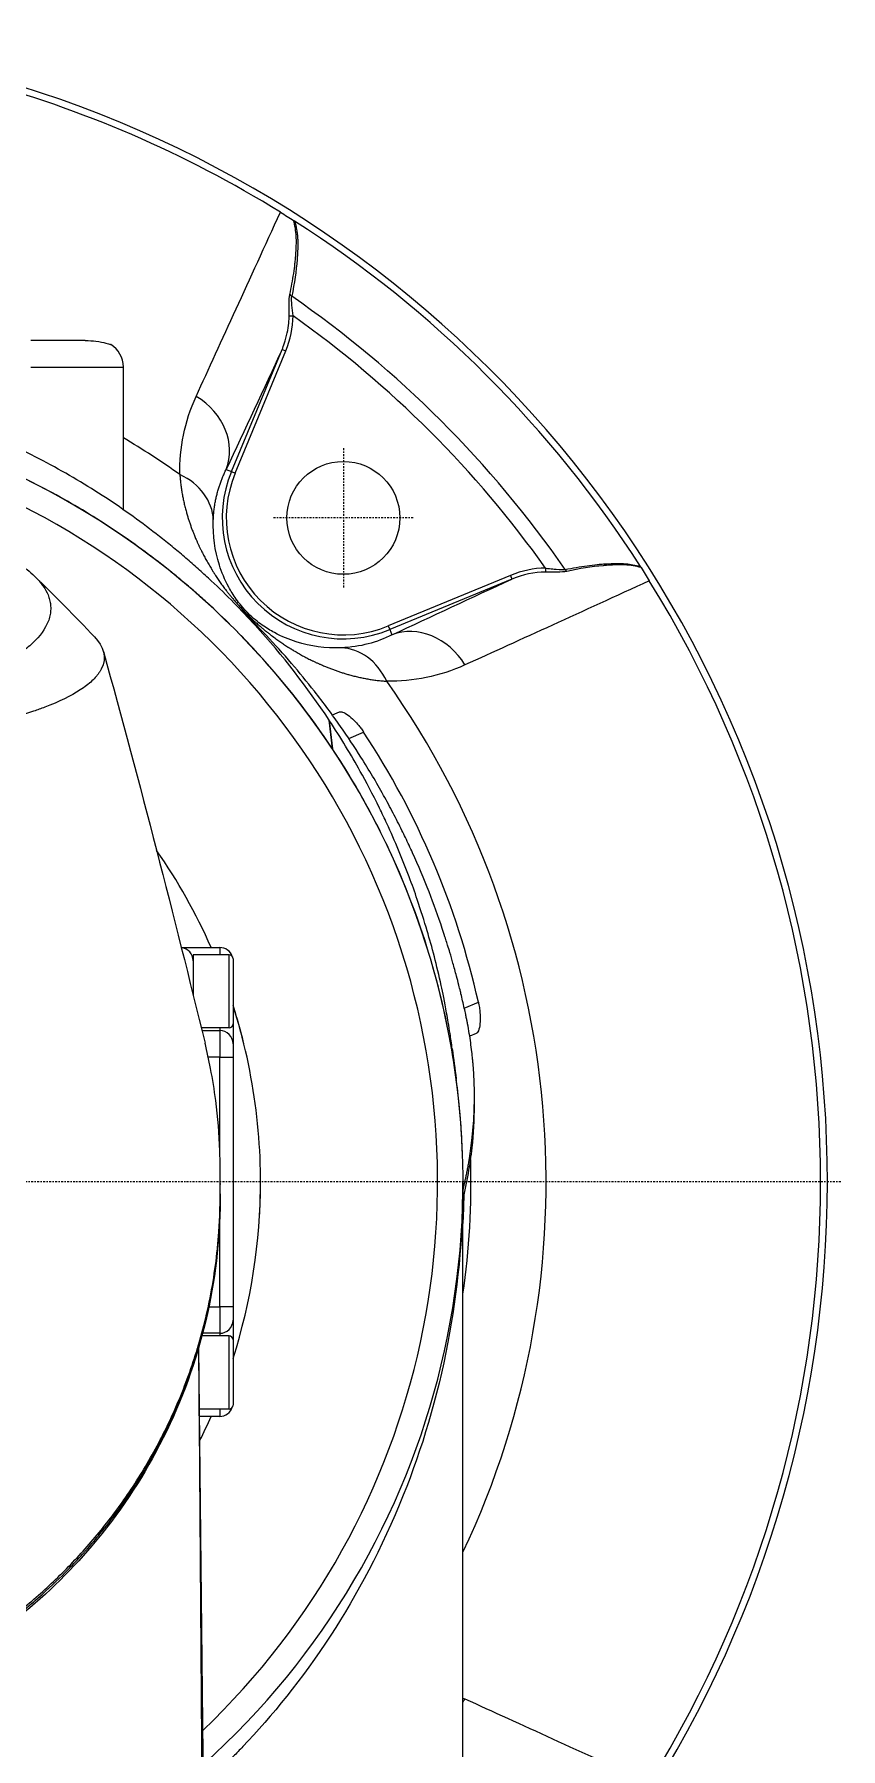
# Model space of a CAD drawing. Header units: millimetres. Extents: x 0 to 4378, y 0 to 2376.
# Drawn here: x 804 to 864.6, y 2123.7 to 2252.8 of the extents above; entities that cross this region are included whole.
import ezdxf

# ---------------------------------------------------------------- set-up
doc = ezdxf.new("R2010")
doc.units = ezdxf.units.MM
doc.header["$LTSCALE"] = 0.2
doc.linetypes.add('CENTER2', pattern=[1.125, 0.75, -0.125, 0.125, -0.125])
doc.layers.add('02_Center Line', color=1, linetype='CENTER2')

# ---------------------------------------------------------------- blocks, each defined once
blk = doc.blocks.new('A$C67cfe5fe')
for p, q in [((45.92179940607912, 65.2137480903184), (46.21265962619964, 65.21265228177072)), ((30.58374999999978, 63.35757160024514), (26.5, 63.35757160024514)), ((41.58558701436868, 53.48536429223532), (45.39677473195297, 62.68626785729793)), ((41.86269733249719, 53.37058112602244), (45.67384376923974, 62.57150254179214)), ((45.39677489442374, 62.68626822744045), (45.67384376923474, 62.57150254178123)), ((26.5, 61.35757160024514), (33.44999999999982, 61.35757160024514)), ((33.44999999999982, 50.61704821958119), (33.44999999999982, 61.35757160024514)), ((41.1859632037399, 53.65089358027763), (41.58560471006422, 53.48535664826704)), ((41.58560619324362, 53.48535603391429), (41.86269733249719, 53.37058112602244)), ((62.57150254177577, 45.67384376924019), (53.37058112601517, 41.86269733250447)), ((62.6862678572902, 45.39677473195843), (53.48536429222759, 41.58558701437505)), ((62.57150254177577, 45.67384376924019), (62.68626822743408, 45.39677489443056)), ((65.21265228176617, 46.212659626206), (65.21374811871738, 45.92179188297087)), ((53.37058112601517, 41.86269733250447), (53.48535603390701, 41.58560619325362)), ((53.48535664825931, 41.58560471007149), (53.65089358026626, 41.18596320375218)), ((49.17209943379885, 35.15795683269971), (49.71251265132923, 35.38734863388527)), ((48.9356202990507, 34.75419370925738), (48.9290193103443, 34.77278165041935)), ((49.17274141322696, 32.61617472427315), (48.92901926103104, 34.77278208677308)), ((48.9356202990507, 34.75419370925738), (48.9290193103443, 34.77278165041935)), ((49.17274141322696, 32.61617472427679), (48.9290192610315, 34.77278208677308)), ((48.93562061965486, 34.75419201776822), (49.18118171316337, 32.60346869242858)), ((48.9356206196544, 34.75419201777186), (49.18118171316337, 32.60346869243222)), ((50.40080679518724, 33.39815537154573), (51.52335558445111, 33.87464906255627)), ((49.17274141322696, 32.61617472427315), (49.18118171316337, 32.60346869242858)), ((49.17274141322696, 32.61617472427679), (49.18118171316337, 32.60346869243222)), ((37.81234962042527, 17.65000000034706), (40.70000000000482, 17.65000000034706)), ((38.70000000000528, 17.10000000034779), (38.70000000000528, 14.08073199891442)), ((41.40000000000509, 17.10000000034779), (38.70000000000528, 17.10000000034779)), ((40.70000000000482, 17.65000000034706), (40.70000000000482, 17.10000000034779)), ((41.40000000000509, 11.60000000034779), (41.40000000000509, 17.10000000034779)), ((41.70000000000528, 16.80000000034852), (41.70000000000528, 11.90000000034706)), ((38.63342760553724, 14.35000000035143), (38.70000000000482, 14.35000000035143)), ((59.09932795457189, 13.08189420131384), (60.15851352406389, 13.53149180125911)), ((41.70000000000482, 11.90000000034706), (41.70000000000482, 10.40000000033251)), ((41.40000000000509, 11.60000000034779), (39.31050943268474, 11.60000000034779)), ((39.35951630554882, 11.40000000033251), (40.70000000000482, 11.40000000033251)), ((40.70000000000482, 11.60000000034779), (40.70000000000482, 11.40000000033251)), ((40.70000000000482, 11.40000000033251), (40.70000000000482, 9.400000000332511)), ((41.70000000000482, 10.40000000033251), (41.70000000000482, 9.400000000332511)), ((59.98874133059689, 11.17807098808771), (59.50651387750713, 10.9733775785644)), ((40.70000000000482, 9.400000000332511), (39.83338609575685, 9.400000000332511)), ((40.70000000000528, 2.551460666076309), (40.70000000000482, 9.400000000332511)), ((40.70000000000482, 9.400000000332511), (41.70000000000482, 9.400000000332511)), ((41.70000000000482, 9.400000000332511), (41.70000000000528, -9.399999999648571)), ((59.86023173191961, 5.738537950008322), (59.86023173191961, 6.445641038848407)), ((59.86023173192052, 5.73853795001196), (59.86023173192098, 6.445641038848407)), ((40.73118552248525, 0.6525786767124373), (40.73118552244705, 0.8138380696254899)), ((59.00000000000546, -63.19999999913489), (59.000000000005, -3.055902197957039e-10)), ((58.99087421678541, -1.414522040438897), (58.99087783089544, -1.414506305238319)), ((40.70000000000528, -9.399999999648571), (40.70000000000528, -2.720553627328627)), ((39.88170204941707, -9.399999999648571), (40.70000000000528, -9.399999999648571)), ((40.70000000000528, -9.399999999648571), (40.70000000000528, -11.39999999965221)), ((41.70000000000528, -9.399999999648571), (40.70000000000528, -9.399999999648571)), ((41.70000000000528, -9.399999999648571), (41.70000000000528, -10.39999999964857)), ((41.40000000000555, -11.59999999965294), (39.35965526541258, -11.59999999965294)), ((40.70000000000528, -11.39999999964857), (39.41250146812672, -11.39999999964857)), ((40.70000000000528, -11.39999999965221), (40.70000000000528, -11.59999999965294)), ((41.40000000000555, -17.09999999965294), (41.40000000000555, -11.59999999965294)), ((41.70000000000528, -10.39999999965221), (41.70000000000528, -11.89999999965221)), ((39.10403354912069, -12.43694206948931), (39.10403364677086, -12.43695428186038)), ((39.52534987839636, -49.00066252570105), (39.13309964216523, -12.41452775810831)), ((41.70000000000573, -11.89999999965221), (41.70000000000573, -16.79999999965003)), ((41.40000000000555, -17.09999999965294), (39.18333590882139, -17.09999999965294)), ((40.70000000000528, -17.64999999965221), (39.18923271369204, -17.64999999965221)), ((40.70000000000528, -17.09999999965294), (40.70000000000528, -17.64999999965221)), ((54.46972883411217, -22.67264257142597), (54.47000620152767, -22.67197442651741)), ((50.81112889273754, -29.98715025863203), (50.81128551030815, -29.98688550839506))]:
    blk.add_line(p, q)
blk.add_circle((50, 50.00000000000728), 4.250000000000004)
for centre, radius, start, end in [((0, 0), 86.41270871266532, 313.0604770134323, 226.9395229865677), ((-1.274202077183872e-09, 5.566107574850321e-10), 85.90660579782272, 58.20477839717756, 75.0407275496272), ((0, 3.637978807091713e-12), 85.91700522227778, 32.63634932169808, 57.36365067826046), ((-4.547473508864641e-12, 0), 81.07590775921348, 34.66612218426371, 55.33387781575939), ((-4.092726157978177e-12, 0), 79.92684109453388, 35.32312590934872, 54.67687406571763), ((31.45000000000027, 61.35757160024514), 2.000000000000003, 0, 58.33175674638261), ((5.002220859751105e-12, 2.401066012680531e-10), 58.99999999999999, 311.9888380897186, 228.0111619102766), ((5.002220859751105e-12, 2.401066012680531e-10), 57.09199016037491, 313.6981820020702, 226.3018179979205), ((8.167262421920896e-10, 1.164153218269348e-09), 65.25560367584632, 54.7096383668822, 59.1628528028583), ((50, 50.00000000000728), 9.10765013621614, 157.4999993914419, 292.5000006085577), ((50, 50.00000000000728), 8.807752938724159, 157.4999999999241, 292.5000000000132), ((5.63431967748329e-09, -8.840288501232862e-10), 85.90660579236281, 328.2047783585288, 31.79522164269681), ((1.364242052659392e-12, 1.455191522836685e-11), 65.25560367725443, 334.707289329565, 35.29036163319044), ((0, 1.818989403545856e-11), 61.66156030941825, 12.67659985163394, 33.3234001482197), ((5.002220859751105e-12, 2.437445800751448e-10), 43.77002459906251, 23.78113414787595, 34.76929599193947), ((37.70000000000482, 16.65000000034706), 1, 0, 83.4551465611739), ((40.70000000000482, 16.65000000034706), 1, 18.62241425603834, 90), ((41.40000000000509, 16.80000000034852), 0.3, 0, 90), ((5.002220859751105e-12, 2.437445800751448e-10), 43.77002459906249, 356.4634042695721, 17.69145788405557), ((5.002220859751105e-12, 2.437445800751448e-10), 43.7700245990625, 13.7452599238355, 17.69145788405557), ((41.40000000000509, 11.90000000034706), 0.3, 270, 0), ((40.70000000000482, 10.40000000033251), 1, 0, 90), ((0, 2.182787284255028e-11), 59.60191148938175, 351.8503300390788, 1.620279310035967), ((5.002220859751105e-12, 2.437445800751448e-10), 43.7700245990625, 342.3085421159444, 359.9999999995831), ((0, 2.546585164964199e-11), 59.09165072549226, 356.8084719115345, 359.0495506881543), ((40.70000000000528, -10.39999999964857), 1, 270, 0), ((41.40000000000555, -11.89999999965221), 0.3, 0, 90), ((0, 2.546585164964199e-11), 59.09165072549226, 349.3271879074209, 349.352536867368), ((5.002220859751105e-12, 2.437445800751448e-10), 43.7700245990625, 333.609600539838, 336.2188658521241), ((40.70000000000528, -16.64999999965221), 1, 270, 341.3775857439616), ((41.40000000000555, -16.79999999965003), 0.3, 270, 0)]:
    blk.add_arc(centre, radius, start, end)
for centre, major_axis, ratio, start_param, end_param in [((46.24614998499874, 66.8723701828967), (0.2939712122265984, -0.05984084208363851), 0.7386297438189715, 3.668763292100805, 4.406346204949752), ((13.50165807299072, 67.82132958079455), (32.67746991987828, -3.259222417019143), 0.4546516944472109, 6.146737827690112, 6.326778205732667), ((36.56814848879276, 55.56365506373913), (4.532138657002251, -2.111804724324381), 0.8558814324596064, 0.05063718411162199, 1.445581949050984), ((35.22015836520586, 49.76096085215613), (4.998991033684267, -0.1004422478888793), 0.8106511536017961, 0.04472136526227999, 1.068211568448414), ((67.82135704742313, 13.50115309700413), (-3.259243995307488, 32.67797540666938), 0.4546480658480435, 6.239593126440621, 6.419632149045524), ((67.6150477000142, 14.1615502642162), (-2.946538779632125, 31.73234457572087), 0.4542306145447151, 6.245493997328378, 6.423165306589099), ((66.87237018290125, 46.24614998501056), (0.05984084212458042, -0.2939712122209364), 0.7386297438667565, 5.018431755722875, 5.75601466856496), ((55.5636548072207, 36.5681474185003), (-2.111805104952935, 4.532139473874316), 0.8558814324594233, 4.837603505050726, 6.232547972031936), ((49.76096085214158, 35.22015836522041), (-0.1004422478866832, 4.998991033682276), 0.8106511536016044, 5.214973738721978, 6.238463941921435), ((39.72251032435815, -1.941004141499434), (0.9998012318080959, -0.01993731049196423), 0.7066226029847844, 6.037956907789521e-07, 0.01409459319514106), ((55.5636548072207, -36.56814741847484), (-2.111805104957128, -4.532139473872101), 0.8558814324592768, 1.390117220284737, 1.445581802129981)]:
    blk.add_ellipse(centre, major_axis=major_axis, ratio=ratio, start_param=start_param, end_param=end_param)
for points in [[(38.92745943310274, 59.14852169188816), (40.81799114246769, 63.3060781700151), (42.92972672793348, 67.92819504954605), (45.26289453555, 73.01517161591619)], [(46.21265962620146, 65.21265228177072), (46.16852636393014, 65.73516919479516), (46.06838146232076, 66.32877656866913), (46.1154336993468, 66.68335319778998)], [(45.39677488634379, 62.68626823078739), (43.99446268043721, 59.67799318883772), (42.59135053884711, 56.66731947554581), (41.18694153750994, 53.65299341993159)], [(37.69948852503603, 53.26389373898201), (37.67576785482015, 55.25907321230625), (38.05290957993657, 57.22525846648205), (38.92745937742893, 59.14852172537212)], [(26.7954400294866, 45.58863262619707), (28.29141529059507, 44.12634024531508), (29.80464920008944, 42.60899689674989), (31.27843009647358, 41.03631139348363)], [(53.65299341990885, 41.18694153752222), (56.66731947555354, 42.59135053886712), (59.67799318883954, 43.99446268044994), (62.68626823066916, 45.39677488662346)], [(73.01517158108027, 45.26289459194231), (67.930872183877, 42.93095462229758), (63.30877080978098, 40.81921554329165), (59.14852171930852, 38.92745938745793)], [(53.65089358210025, 41.18596319912467), (52.52437389376882, 40.62964589704643), (51.27860390698515, 40.27325811677656), (49.84178918379712, 40.21779140149374)], [(31.94720338398929, 39.93234778236729), (34.73202307173096, 29.93547280419807), (37.27164801238951, 19.94971667304344), (39.59222786139708, 10.44859493486365)], [(59.14852171930897, 38.92745938745793), (57.22733233835788, 38.05385283976284), (55.26185430101395, 37.67573479338535), (53.26389373901111, 37.69948852495872)], [(58.19171102198334, 10.01951528648351), (58.29155464541282, 9.264497530999506), (58.39139599545479, 8.509503228731774), (58.49123513156019, 7.754531775299256)], [(58.19171102198334, 10.01951528648351), (58.29155464541282, 9.264497530999506), (58.39139599545479, 8.509503228731774), (58.49123513156019, 7.754531775299256)], [(40.73074949847887, -1.082358642557665), (40.73058075830204, -1.214245953411591), (40.7300518522602, -1.345723515001737), (40.72896808766427, -1.477661254913983)], [(40.73098636576697, -0.894965124578448), (40.73092117714623, -0.9574294335361628), (40.73084294007003, -1.019893902008334), (40.73074949847887, -1.082358642557665)], [(40.7312773549861, -0.1107730877010908), (40.73127996679432, -0.1374953314698359), (40.73128188078135, -0.1642175451197545), (40.73128290844807, -0.1909397213748889)], [(39.10458943334515, -12.5064738713445), (39.20182389844376, -24.67092023718578), (39.29048310777944, -36.83543713830659), (39.37226792952151, -48.99999999950887)], [(59.00000000000546, -38.86094761126878), (59.04953648043602, -38.88279063233495), (59.09904378742613, -38.90496069135406), (59.14852171930897, -38.92745938743246)], [(59.14852171930943, -38.92745938743246), (63.30877081046128, -40.81921554359724), (67.93087218471555, -42.93095462264318), (73.01517158150773, -45.26289459212785)]]:
    blk.add_open_spline(points, degree=3)
for points, knots in [([(45.26289457212624, 73.01517166211852), (45.43456225707178, 72.9087530066463), (45.6049417490226, 72.80330061112181), (45.93928317884956, 72.59672711085659), (46.10092094377433, 72.49704565214415), (46.25601800965705, 72.40163089089401)], [-0.1213984442142584, -0.1213984442142584, -0.1213984442142584, -0.1213984442142584, -0.06074723058638142, -0.06074723058638142, -2.43663601680361e-05, -2.43663601680361e-05, -2.43663601680361e-05, -2.43663601680361e-05]), ([(45.96985338562945, 66.81484775158242), (46.08765806681231, 67.3654342338159), (46.18629092239462, 67.8938900688081), (46.26268084613412, 68.40095011090307), (46.30087580800409, 68.65448013195055), (46.33356374895311, 68.90265294041092), (46.36072794983693, 69.14539227773275), (46.37469361626245, 69.27018949255944), (46.38832178515577, 69.40409780961272), (46.40049637074753, 69.53749700507979), (46.41200220817473, 69.66356860270389), (46.42219661371109, 69.78930533789753), (46.43063435827162, 69.90633745919331), (46.45903701073348, 70.30028428281003), (46.47170293566751, 70.61139895406086), (46.46364276454369, 70.94811710807335), (46.46184665743294, 71.02315048656965), (46.45913408049546, 71.09944521942452), (46.45494239091886, 71.17826424955274), (46.43194044816346, 71.6107845461811), (46.36621039643705, 72.02119263364511), (46.25602205639871, 72.40161691963658)], [0, 0, 0, 0, 0.25, 0.25, 0.25, 0.375, 0.375, 0.375, 0.4392650343597297, 0.4392650343597297, 0.4392650343597297, 0.5, 0.5, 0.5, 0.7044425627018706, 0.7044425627018706, 0.7044425627018706, 0.75, 0.75, 0.75, 0.9999969393318643, 0.9999969393318643, 0.9999969393318643, 0.9999969393318643]), ([(46.33548351766058, 72.35160624514538), (46.39818717020444, 72.14224867313533), (46.44851298339609, 71.92717301961238), (46.48647937687019, 71.70656828092979), (46.50546259543717, 71.5962657847449), (46.52135777245076, 71.48458413989647), (46.53415588508415, 71.3715215690645), (46.54695399771708, 71.25845899822889), (46.55815844196695, 71.11526642945319), (46.56314900746384, 71.02817569840045), (46.56550545760092, 70.98705311114463), (46.56749180684028, 70.94472987184054), (46.56916012147167, 70.90120410030795), (46.57455822705197, 70.76036932862553), (46.57575348305636, 70.6070083414561), (46.57320040124205, 70.44122414276353), (46.56985827525659, 70.22420341299221), (46.55804344234912, 69.96003807091984), (46.54250702163426, 69.7264708318944), (46.53657085358691, 69.63722927448543), (46.52986018652518, 69.54727331855611), (46.52244991368298, 69.45662212137904), (46.45228211557105, 68.59824685806598), (46.31780640119996, 67.67234455425205), (46.11543369934725, 66.68335319778998)], [1.43745142533264e-07, 1.43745142533264e-07, 1.43745142533264e-07, 1.43745142533264e-07, 0.125, 0.125, 0.125, 0.1875, 0.1875, 0.1875, 0.25, 0.25, 0.25, 0.2795113116207419, 0.2795113116207419, 0.2795113116207419, 0.375, 0.375, 0.375, 0.5, 0.5, 0.5, 0.547760099930063, 0.547760099930063, 0.547760099930063, 1, 1, 1, 1]), ([(46.25601800965705, 72.40163089089401), (46.26778532593562, 72.39438227964274), (46.28023560092379, 72.38662248103356), (46.30695818073718, 72.3698049452396), (46.32127062309746, 72.36070678425676), (46.33548258030305, 72.3516055203072)], [-0.009683736137292032, -0.009683736137292032, -0.009683736137292032, -0.009683736137292032, -0.005063892393931249, -0.005063892393931249, -9.827162458649408e-07, -9.827162458649408e-07, -9.827162458649408e-07, -9.827162458649408e-07]), ([(45.92179188285672, 65.21374811872374), (45.9247266504226, 65.5141453806973), (45.91609074311691, 65.76293809792696), (45.91727051906628, 66.07475576346042), (45.9184502950161, 66.38657342899387), (45.93094864637624, 66.63301649735149), (45.96985338560808, 66.81484775148056)], [0, 0, 0, 0, 0.5, 0.5, 0.5, 1, 1, 1, 1]), ([(45.39677488634379, 62.68626823078739), (45.4462015427589, 62.80536151858178), (45.50897866478363, 62.96461826774976), (45.64459450003869, 63.3740260802515), (45.72488602297835, 63.65932846420037), (45.8921618802724, 64.45847859245987), (45.91872462523997, 64.89771297149127), (45.92179188285672, 65.21374811872374)], [0, 0, 0, 0, 0.249999999999997, 0.249999999999997, 0.499999999999994, 0.499999999999994, 0.9999999897108722, 0.9999999897108722, 0.9999999897108722, 0.9999999897108722]), ([(30.58375000000024, 63.35757160024514), (30.87469076803063, 63.35777990306815), (31.14650895999011, 63.33468480532611), (31.69555947257959, 63.26182115269694), (31.94975052870359, 63.20690945332899), (32.29140915063181, 63.12226401840962), (32.39877585281465, 63.09037201811589), (32.48494048293605, 63.06447981268866), (32.50001224123707, 63.05982054326159), (32.50000541977124, 63.05979578421466)], [1.226866860049611, 1.226866860049611, 1.226866860049611, 1.226866860049611, 1.323507215695209, 1.323507215695209, 1.445860169712676, 1.445860169712676, 1.546240725166403, 1.546240725166403, 1.600080694389125, 1.600080694389125, 1.600080694389125, 1.600080694389125]), ([(48.929019377656, 34.77278193463644), (47.29555676634891, 37.23633703954692), (45.44926978655258, 39.62698369061036), (43.36650363453055, 41.91619324214116), (42.84581210926081, 42.48849561602401), (42.31035896284357, 43.05397150621138), (41.75994500234083, 43.61242806316659), (41.20953104183855, 44.17088462012543), (40.64411596523041, 44.72348535986021), (40.06374919915652, 45.26510886426695), (39.77356581611912, 45.53592061647214), (39.47954408992427, 45.80548330770762), (39.18184728786991, 46.07410465456996), (38.8841504858151, 46.34272600143231), (38.58261294032445, 46.61009924633254), (38.27733838326731, 46.87304849911015), (37.97206382620971, 47.13599775189141), (37.66304772542435, 47.39514762979888), (37.35025827214213, 47.65229991773958), (37.03746881886036, 47.90945220568028), (36.72091404311141, 48.16483333452197), (36.40054042445627, 48.41814798600535), (35.75979318714644, 48.92477728896847), (35.10424499974761, 49.42566926823565), (34.43338302902066, 49.91529894491032), (33.7625210582928, 50.40492862158135), (33.07651413190706, 50.88300920179609), (32.37486963554147, 51.34870574546221), (31.67322513917588, 51.81440228913198), (30.95634071220366, 52.26750363274914), (30.22393956628912, 52.70755747468502), (29.49153842037413, 53.1476113166209), (28.74398378136402, 53.57647816896861), (27.98115944763958, 53.99160412530182), (26.45551078019025, 54.82185603796461), (24.86956761192778, 55.59277984531582), (23.22727053812378, 56.30030203714341), (21.58497357637816, 57.00782418069502), (19.89003496416399, 57.64968921166292), (18.14536623340473, 58.21719565310195)], [6.098962763486726e-10, 6.098962763486726e-10, 6.098962763486726e-10, 6.098962763486726e-10, 0.250000005043526, 0.250000005043526, 0.250000005043526, 0.312500004623231, 0.312500004623231, 0.312500004623231, 0.375000004202938, 0.375000004202938, 0.375000004202938, 0.406250003992792, 0.406250003992792, 0.406250003992792, 0.437500003782643, 0.437500003782643, 0.437500003782643, 0.468750003572497, 0.468750003572497, 0.468750003572497, 0.50000000336235, 0.50000000336235, 0.50000000336235, 0.5625000029420555, 0.5625000029420555, 0.5625000029420555, 0.625000002521763, 0.625000002521763, 0.625000002521763, 0.687500002101468, 0.687500002101468, 0.687500002101468, 0.750000001681175, 0.750000001681175, 0.750000001681175, 0.8750000008405876, 0.8750000008405876, 0.8750000008405876, 0.9999999914709161, 0.9999999914709161, 0.9999999914709161, 0.9999999914709161]), ([(49.1727414144907, 32.61617471401041), (47.53024606872941, 35.08806082339288), (45.67366271178753, 37.49066417155336), (43.57916581067229, 39.78584872743158), (43.05554158607765, 40.35964486565354), (42.51704319002056, 40.92679876234979), (41.96365163372275, 41.48638642306469), (41.41026007742494, 42.04597408378322), (40.84180785448098, 42.59819005408281), (40.25821153454126, 43.14229438080292), (39.9664133745714, 43.41434654415934), (39.67091809744034, 43.68429504500091), (39.37150120294837, 43.95224820537987), (39.07208430845685, 44.2202013657552), (38.76906956047014, 44.4858710562803), (38.46213933875833, 44.74945580789063), (38.15520911704607, 45.01304055950459), (37.84436894196597, 45.27452410927799), (37.52996710568732, 45.53354359361765), (37.21556526940822, 45.79256307796095), (36.89711204568721, 46.04951444947801), (36.57513541982007, 46.30390941855148), (35.93118216808534, 46.81269935670207), (35.27202677233572, 47.31210685582482), (34.59764125898801, 47.8008585040734), (33.92325574564029, 48.28961015232562), (33.23347083045837, 48.76784028121983), (32.52825868418404, 49.23437073883542), (31.8230465379097, 49.70090119645101), (31.10241719607939, 50.15572635397621), (30.36634582604393, 50.59776628954205), (29.63027445600846, 51.0398062251079), (28.87872365953899, 51.46907431013096), (28.11210414539346, 51.88435553442105), (26.5788651171024, 52.71491798299758), (24.98498310645618, 53.48977362456571), (23.33493546012141, 54.19959590783765), (21.68488797101099, 54.90941812347228), (19.98175685473689, 55.55825377458314), (18.22923221403244, 56.13237996627868)], [-0.999999993601851, -0.999999993601851, -0.999999993601851, -0.999999993601851, -0.749999994956474, -0.749999994956474, -0.749999994956474, -0.687499995376769, -0.687499995376769, -0.687499995376769, -0.624999995797062, -0.624999995797062, -0.624999995797062, -0.593749996007208, -0.593749996007208, -0.593749996007208, -0.562499996217357, -0.562499996217357, -0.562499996217357, -0.531249996427503, -0.531249996427503, -0.531249996427503, -0.49999999663765, -0.49999999663765, -0.49999999663765, -0.4374999970579445, -0.4374999970579445, -0.4374999970579445, -0.374999997478237, -0.374999997478237, -0.374999997478237, -0.312499997898532, -0.312499997898532, -0.312499997898532, -0.249999998318825, -0.249999998318825, -0.249999998318825, -0.1249999991594124, -0.1249999991594124, -0.1249999991594124, -1.191055168250036e-08, -1.191055168250036e-08, -1.191055168250036e-08, -1.191055168250036e-08]), ([(49.84178917347572, 40.21779140185754), (48.65721498494941, 40.17206216730119), (47.5483588367033, 40.32645713169404), (45.91695283803347, 40.84073780429389), (45.38127296269658, 41.05679069861071), (44.52221485667087, 41.51915879278749), (44.22443260902128, 41.697414989354), (43.57640142179025, 42.15441046812339), (43.20618609120447, 42.45009118917369), (42.46854294658306, 43.1851665822287), (42.16849955293674, 43.55839742470198), (41.71086886222474, 44.20349555818029), (41.53420056695086, 44.49641645102747), (41.06570662437207, 45.3606687656611), (40.84745103936712, 45.8988780528598), (40.32778275455576, 47.53784725727746), (40.17193211545145, 48.6538461104974), (40.21779140184208, 49.84178917348981)], [0, 0, 0, 0, 0.25, 0.25, 0.375, 0.375, 0.4375, 0.4375, 0.5, 0.5, 0.5625, 0.5625, 0.624999999999999, 0.624999999999999, 0.749999999999999, 0.749999999999999, 1, 1, 1, 1]), ([(20.58125519325176, 48.80716245503936), (21.16709789268725, 48.61955575436514), (21.72473625646717, 48.42299006352914), (22.77178922379335, 48.01655695199224), (23.26352775861778, 47.80598118569469), (24.63777456962771, 47.15563176309661), (25.41870462741281, 46.69730266672195), (26.47216035857809, 45.90575018327218), (26.82783474356347, 45.58142196081826), (27.19061111626706, 45.16307055204743), (27.26238817308922, 45.07385284709017), (27.36139755851309, 44.94184108388799), (27.39404778574135, 44.89652870236387), (27.57577424838519, 44.63297933042486), (27.69401259988717, 44.41311900661822), (27.83146804696298, 44.07676685229308), (27.87168526796631, 43.95639979367479), (27.93609747756, 43.70429469704322), (27.95888023314865, 43.57420088430808), (27.98473440297857, 43.30860079589547), (27.98734467666281, 43.17195744817218), (27.97041751031702, 42.89545798976542), (27.95029017784691, 42.75597720286169), (27.88862348995553, 42.47914117374239), (27.84695397773203, 42.3408582887896), (27.58018686323703, 41.64162852639492), (27.18450573468135, 41.09400660216124), (26.48587140185691, 40.43932212492291), (26.34190363009839, 40.31433535024553), (25.86873194747977, 39.93299272109289), (25.50838005241258, 39.68080515857218), (24.70656276250338, 39.18733806201635), (24.26469298289248, 38.94616326473988), (23.54894382563589, 38.59744620889614), (23.30370197927368, 38.48423549847939), (22.7965125180217, 38.2621779201545), (22.53510547440874, 38.15352902704763), (21.99915663910269, 37.94173203653918), (21.72030917737811, 37.83676416144954), (21.14683823528594, 37.63158446723537), (20.84408511106585, 37.52892179340051), (20.40481858527528, 37.38654005792705), (20.2618742237878, 37.34126478802136), (17.85146415840336, 36.595335321741), (15.18962823996844, 36.02447370424852), (11.89618023053163, 35.56116715035387), (11.52700964430142, 35.51228736227858), (10.50098682693442, 35.38478734391174), (9.837000456337137, 35.31157905895452), (8.159767045536682, 35.14886431024934), (7.132909707872841, 35.06913055497716), (5.569458175928048, 34.97637648625459), (5.045390750980914, 34.94993096753024), (3.992153287342717, 34.90563771225425), (3.464110410351168, 34.88785006482431), (2.932825276369385, 34.87415511354266)], [1.964830194974195e-05, 1.964830194974195e-05, 1.964830194974195e-05, 1.964830194974195e-05, 0.2591582647451826, 0.2591582647451826, 0.5187077205663451, 0.5187077205663451, 1.038074675072154, 1.038074675072154, 1.384705136457754, 1.384705136457754, 1.477831164089419, 1.477831164089419, 1.526560645680467, 1.526560645680467, 1.759972794834159, 1.759972794834159, 1.890970685417132, 1.890970685417132, 2.029156451979856, 2.029156451979856, 2.171185774076921, 2.171185774076921, 2.316283173292097, 2.316283173292097, 2.460897819347102, 2.460897819347102, 3.049328777851742, 3.049328777851742, 3.189054999959237, 3.189054999959237, 3.478614456099559, 3.478614456099559, 3.7698853377641, 3.7698853377641, 3.913252848723005, 3.913252848723005, 4.056001190050296, 4.056001190050296, 4.196859968049381, 4.196859968049381, 4.341118948550203, 4.341118948550203, 4.411312289476216, 4.411312289476216, 5.498875475951592, 5.498875475951592, 5.634552315465388, 5.634552315465388, 5.872375333470973, 5.872375333470973, 6.229939281512261, 6.229939281512261, 6.40851347397767, 6.40851347397767, 6.587136967296552, 6.587136967296552, 6.587136967296552, 6.587136967296552]), ([(66.68335319778271, 46.11543369935316), (67.25591798350888, 46.23259495511957), (67.80581087177916, 46.32705237477785), (68.33247868781882, 46.39930343872766), (68.59581259583865, 46.43542897070074), (68.85334184452677, 46.46600435321307), (69.1050169722098, 46.49110771094638), (69.22345650479883, 46.50292147253276), (69.34060989492127, 46.51352283545202), (69.45644377575218, 46.52292281327391), (69.4636790514387, 46.52350995954475), (69.4709095490889, 46.52409241625719), (69.4781352518471, 46.52467013855858), (69.60104157666774, 46.53449696469761), (69.70052148815194, 46.54166249410628), (69.84244197569114, 46.55008769777487), (70.2484223266838, 46.57418898999822), (70.59336593287662, 46.5795245262052), (70.90168544709013, 46.56727959294221), (71.02448882508497, 46.5624024473218), (71.14146352916487, 46.55534206193988), (71.25437729846453, 46.54520370711543), (71.45257913780142, 46.5274074667941), (71.6022672747722, 46.50849661587199), (71.78100463269902, 46.47545453999192), (71.959741777222, 46.44241250356208), (72.14996216446525, 46.39587694680085), (72.3516062451422, 46.33548351766512)], [0, 0, 0, 0, 0.250000000000003, 0.250000000000003, 0.250000000000003, 0.375000000000003, 0.375000000000003, 0.375000000000003, 0.4338256046988476, 0.4338256046988476, 0.4338256046988476, 0.437500000000003, 0.437500000000003, 0.437500000000003, 0.500000000000003, 0.500000000000003, 0.500000000000003, 0.6787886469182824, 0.6787886469182824, 0.6787886469182824, 0.750000000000004, 0.750000000000004, 0.750000000000004, 0.875000000000002, 0.875000000000002, 0.875000000000002, 0.9999998507560783, 0.9999998507560783, 0.9999998507560783, 0.9999998507560783]), ([(65.21265228176617, 46.212659626206), (65.2247319015778, 46.21163934725701), (65.4749414092721, 46.18730065435011), (65.63921300184666, 46.16970848662095), (65.72134879813393, 46.16091240275637), (65.7935190303956, 46.15302286120641), (65.85590541102329, 46.14626920715455), (65.91829179165097, 46.13951555309905), (65.93967929144219, 46.13688644690774), (66.01414535034837, 46.12978470466624), (66.3120095859731, 46.10137773569659), (66.53498361073252, 46.09574509861341), (66.68335319778225, 46.11543369935316)], [0, 0, 0, 0, 0.250000000000017, 0.250000000000017, 0.250000000000017, 0.375000000000014, 0.375000000000014, 0.375000000000014, 0.500000000000011, 0.500000000000011, 0.500000000000011, 1, 1, 1, 1]), ([(66.81484775147328, 45.96985338561353), (66.63378892095761, 45.9311139219717), (66.35142247697149, 45.91858481770396), (66.07823244846304, 45.91747518111151), (65.80504241995459, 45.91636554451543), (65.51595243669044, 45.92474429889626), (65.21374811871783, 45.92179188286173)], [0, 0, 0, 0, 0.5, 0.5, 0.5, 1, 1, 1, 1]), ([(72.40161691968842, 46.25602205631367), (72.0183519509037, 46.36703289019715), (71.60292645767959, 46.4328705257758), (71.16329392964417, 46.45518820554207), (71.08729400434277, 46.45904629585129), (71.01682416256335, 46.46135443155799), (70.94867005171454, 46.46285757239093), (70.81969812566376, 46.4657020518498), (70.69904108456512, 46.46510322774338), (70.56551632403716, 46.46227062301477), (70.36143154623551, 46.45794115255194), (70.13817698115781, 46.44734051027626), (69.89436236155962, 46.4306348796963), (69.77535472783666, 46.42248074370218), (69.6559221804855, 46.41280494398961), (69.53599284323855, 46.40183668263489), (68.67311041203493, 46.32292087903625), (67.77910578706178, 46.17616813585846), (66.81484775158378, 45.969853385639)], [3.037985269962129e-06, 3.037985269962129e-06, 3.037985269962129e-06, 3.037985269962129e-06, 0.249999999999998, 0.249999999999998, 0.249999999999998, 0.2932173445480433, 0.2932173445480433, 0.2932173445480433, 0.374999999999997, 0.374999999999997, 0.374999999999997, 0.499999999999996, 0.499999999999996, 0.499999999999996, 0.5610133807393108, 0.5610133807393108, 0.5610133807393108, 1, 1, 1, 1]), ([(72.35160552030356, 46.33548258030714), (72.36070588979283, 46.32127201983167), (72.36980315421715, 46.30696099822308), (72.38662080504128, 46.28023828993173), (72.39438149728767, 46.2677865980113), (72.4016308909545, 46.25601800957884)], [-0.009677244761738769, -0.009677244761738769, -0.009677244761738769, -0.009677244761738769, -0.004619380211359617, -0.004619380211359617, -3.186487172581863e-06, -3.186487172581863e-06, -3.186487172581863e-06, -3.186487172581863e-06]), ([(72.4016308909545, 46.25601800957884), (72.4968251849632, 46.10127937351353), (72.59626724303553, 45.94002889418698), (72.80281375196137, 45.60572832633261), (72.90850635133665, 45.43496014549601), (73.01517163183826, 45.26289462096611)], [-0.1212578700931321, -0.1212578700931321, -0.1212578700931321, -0.1212578700931321, -0.06073354852172358, -0.06073354852172358, -1.219072446210944e-08, -1.219072446210944e-08, -1.219072446210944e-08, -1.219072446210944e-08]), ([(58.99999997589202, -0.6409875906647358), (59.02168162694034, -0.5468416150433768), (59.04313709181679, -0.4526473544065084), (59.08842736151746, -0.2515982306140359), (59.11215807410963, -0.1448824378130666), (59.15312731539098, 0.04162262900354108), (59.17173241622686, 0.1269895653895219), (59.20847859104379, 0.2978448520407255), (59.22709722054924, 0.3856407889797993), (59.26954134785046, 0.5900137742173683), (59.29221401608174, 0.7023278044616745), (59.33131349801715, 0.903020153153193), (59.3472679364304, 0.9868772653753695), (59.38584432851349, 1.194264406269212), (59.40813941379656, 1.318424722165219), (59.44741645489694, 1.545549142396339), (59.4646969115056, 1.648703409278824), (59.56803189493485, 2.286205117805366), (59.63980491239818, 2.82134659275107), (59.7705955190454, 4.05301690950364), (59.8193941113218, 4.749411305157992), (59.86730661278489, 6.153400150378729), (59.8658296692106, 6.861112219754432), (59.82142971877101, 8.019367389544641), (59.79339154576292, 8.472733099672041), (59.74607071140417, 9.02797509962329), (59.73672949355478, 9.13109212872223), (59.70879857504769, 9.422232336804882), (59.68886334239323, 9.610613745167939), (59.61400958068498, 10.25626248479239), (59.54948664131871, 10.71602027503832), (59.43367810208929, 11.42031735424098), (59.38948925892328, 11.66853146186259), (59.32605470742965, 12.00086657372231), (59.30911112689409, 12.08745741482198), (59.28267097706612, 12.21919470408466), (59.27382276536719, 12.2627522861585), (59.24457715237577, 12.40539974274361), (59.22354457964093, 12.50582740838217), (59.1701779634227, 12.75729520638924), (59.13643893070684, 12.9135511768327), (59.05984412738644, 13.26100430364386), (59.01803624643571, 13.44643023409299), (58.93377790617888, 13.81183983013398), (58.8913785221539, 13.99185518205195), (58.83315551401029, 14.23401362429649), (58.81892451942622, 14.29276815777484), (58.76766163398315, 14.50316458137604), (58.72904318580277, 14.65877312208977), (58.63058671114413, 15.04879077310034), (58.57320360167569, 15.27067354033352), (58.4705237576336, 15.65853147128291), (58.42602607337494, 15.82343080394276), (58.33610623129471, 16.15093293039536), (58.28982541022378, 16.31673025744021), (58.16873535501509, 16.74370658189218), (58.09392410463988, 17.00126686705698), (57.95948428209886, 17.45177555476039), (57.90266135618458, 17.63863040482465), (57.80068077217129, 17.96823743369896), (57.75667859041005, 18.1086755115939), (57.68897310946932, 18.32191868391601), (57.66597479323082, 18.39387085331691), (57.57696530917838, 18.67050332438885), (57.509944523174, 18.87494536862869), (57.13404034757059, 20.00099584365307), (56.8022589239813, 20.91928334801923), (56.06189853498017, 22.81885923357913), (55.64807961654242, 23.80286006129973), (55.03284199316613, 25.16075456341787), (54.85519421393064, 25.54192104317553), (54.58490394139608, 26.10588439435378), (54.49599984748329, 26.28903021061342), (54.19302796351712, 26.90514524085302), (53.97216765760049, 27.34107938977104), (53.5134772898723, 28.21878774397192), (53.27333900661506, 28.66447509899081), (52.49123735341391, 30.07254802437456), (51.9248287652249, 31.02899291874201), (50.8353216267592, 32.75509766471805), (50.32221899097431, 33.52788855930703), (49.16219410867961, 35.18856807481279), (48.50575437281759, 36.07595431809386), (47.26657903903197, 37.65567189269132), (46.69403028006127, 38.35291960191171), (44.87189197995667, 40.47131985753731), (43.55533626851184, 41.86506568016921), (42.15151920737844, 43.21146814967869)], [-5.115076296764618, -5.115076296764618, -5.115076296764618, -5.115076296764618, -5.103809024177382, -5.103809024177382, -5.091040676804137, -5.091040676804137, -5.081268366660875, -5.081268366660875, -5.070806319067909, -5.070806319067909, -5.05710139392401, -5.05710139392401, -5.047415860094191, -5.047415860094191, -5.032992576371535, -5.032992576371535, -5.021064202014178, -5.021064202014178, -4.959513415369373, -4.959513415369373, -4.879661612828988, -4.879661612828988, -4.798865571795017, -4.798865571795017, -4.746912642198534, -4.746912642198534, -4.735038948466269, -4.735038948466269, -4.713278449900445, -4.713278449900445, -4.660559000778483, -4.660559000778483, -4.631405422160348, -4.631405422160348, -4.62096207581279, -4.62096207581279, -4.615809515777811, -4.615809515777811, -4.603824060665395, -4.603824060665395, -4.585775074463694, -4.585775074463694, -4.565126456141858, -4.565126456141858, -4.54506104963713, -4.54506104963713, -4.538128885821618, -4.538128885821618, -4.518661614024469, -4.518661614024469, -4.489930932012812, -4.489930932012812, -4.468033702628485, -4.468033702628485, -4.446172805384194, -4.446172805384194, -4.412021574537383, -4.412021574537383, -4.387420179079569, -4.387420179079569, -4.36864402854752, -4.36864402854752, -4.359075867751159, -4.359075867751159, -4.331844312011473, -4.331844312011473, -4.208918323546651, -4.208918323546651, -4.07624485378462, -4.07624485378462, -4.023994732991419, -4.023994732991419, -3.998903885267831, -3.998903885267831, -3.939655953331359, -3.939655953331359, -3.878964240426505, -3.878964240426505, -3.746370763523203, -3.746370763523203, -3.637172765929716, -3.637172765929716, -3.509454865337274, -3.509454865337274, -3.406658279348589, -3.406658279348589, -3.192878956963672, -3.192878956963672, -3.192878956963672, -3.192878956963672]), ([(31.28033022363979, 41.0353809598746), (31.94717274891809, 40.32438745589752), (32.26908919025755, 39.49505790762123), (31.7498093856675, 38.54199291525947), (31.71525635313583, 38.48371171281542), (31.63758691648127, 38.3630430910307), (31.59581851321536, 38.30234657858819), (31.50888216891599, 38.18396615658276), (31.46316996530368, 38.12534783256706), (31.2195052895122, 37.8341136766976), (30.975742270316, 37.60621959359923), (30.53558599823691, 37.26867285656772), (30.37591928062147, 37.15663415503877), (29.50845652007774, 36.59438513709392), (28.61480423268404, 36.15767864965528), (27.26482223684525, 35.64395846845946), (26.98708534108619, 35.54394675458389), (24.34596561691978, 34.64160391836413), (21.30996135850683, 33.95014901020113), (15.56821185772424, 33.06955022706825), (13.19105003118784, 32.78998246778428), (9.441515273234018, 32.47416846006308), (8.165578983229352, 32.38815269648694), (5.58642296375001, 32.24455516002126), (4.260757485128124, 32.18710188829209), (2.932779969044532, 32.15330220938631)], [1.087756087136724, 1.087756087136724, 1.087756087136724, 1.087756087136724, 1.428404792908597, 1.428404792908597, 1.450296098169253, 1.450296098169253, 1.471662884758214, 1.471662884758214, 1.492327194408241, 1.492327194408241, 1.574835495489761, 1.574835495489761, 1.616316173680532, 1.616316173680532, 1.784634448371582, 1.784634448371582, 1.8260288584583, 1.8260288584583, 2.164002644293171, 2.164002644293171, 2.373598244465533, 2.373598244465533, 2.479923417594132, 2.479923417594132, 2.58693479472762, 2.58693479472762, 2.58693479472762, 2.58693479472762]), ([(49.71251265132923, 35.38734863388527), (49.77023486601593, 35.411850260356), (49.84998284070298, 35.4073036895752), (50.06382934102794, 35.33701749807733), (50.20456638727819, 35.25955496042297), (50.49679892285531, 35.04760642947076), (50.64441928394717, 34.92126299886513), (50.91851794645572, 34.64927998610801), (51.04326053771865, 34.51202561238824), (51.23305317340009, 34.27965777370628), (51.29972723732317, 34.19326476459173), (51.39525737316717, 34.06194271038112), (51.42545570870516, 34.01925898661648), (51.47104350214204, 33.95296248700834), (51.48678585333164, 33.92971609417873), (51.50939756568232, 33.89580436952747), (51.51639373766784, 33.88523803446515), (51.52335558445111, 33.87464906255627)], [-0.683614517972085, -0.683614517972085, -0.683614517972085, -0.683614517972085, -0.6141634795049422, -0.6141634795049422, -0.5308238833176346, -0.5308238833176346, -0.457172216732482, -0.457172216732482, -0.3969813805473817, -0.3969813805473817, -0.3635708954213863, -0.3635708954213863, -0.3478023526875635, -0.3478023526875635, -0.3393635610490592, -0.3393635610490592, -0.3355565741432732, -0.3355565741432732, -0.3355565741432732, -0.3355565741432732]), ([(58.19167481167597, 10.01936871870566), (58.16407963725078, 10.22806953713007), (58.13598975819559, 10.43185970361446), (58.10757878933782, 10.63057583637419), (58.06823992282489, 10.90572546115436), (58.00035839897328, 11.37338604246179), (57.89005802899783, 12.03140997270748), (57.85524969298376, 12.23906764488493), (57.81613175065559, 12.46562537208956), (57.77202444172826, 12.71097245279452), (57.6161626796752, 13.57795412190171), (57.47270181923295, 14.26813735522228), (57.36044951535723, 14.78473197507628), (57.02851503031343, 16.31232261863261), (56.66710091970344, 17.68363580135338), (56.3076759998894, 18.90455114448559), (56.09045698698901, 19.64241324321847), (55.84301382049716, 20.43121868227536), (55.55784488349445, 21.2703448989123), (55.37177156463576, 21.81787648391764), (55.16966555631961, 22.38626042192118), (54.94922212604524, 22.97495291550513), (54.69648301866937, 23.6498907676505), (54.43105836179302, 24.32074066851055), (54.15299413881758, 24.98732029727034), (53.87433545343129, 25.65532498002722), (53.58214513019766, 26.32049328507128), (53.27631567140725, 26.98257973062209), (53.09117254916009, 27.38339380593243), (52.90850971011105, 27.76681202954205), (52.72947530781175, 28.13305395955467), (52.20458600817665, 29.20679435622151), (51.71164919915464, 30.13242949985943), (51.27501460607664, 30.91528454735817), (50.58427391696887, 32.15373391337926), (49.80948038816177, 33.43635269898004), (48.93562153142511, 34.75419370216696)], [-0.3852325151975357, -0.3852325151975357, -0.3852325151975357, -0.3852325151975357, -0.375, -0.375, -0.375, -0.3512461766974777, -0.3512461766974777, -0.3512461766974777, -0.34375, -0.34375, -0.34375, -0.3125, -0.3125, -0.3125, -0.25, -0.25, -0.25, -0.2121785645472521, -0.2121785645472521, -0.2121785645472521, -0.1875, -0.1875, -0.1875, -0.15625, -0.15625, -0.15625, -0.125, -0.125, -0.125, -0.1091038878035374, -0.1091038878035374, -0.1091038878035374, -0.0625, -0.0625, -0.0625, -2.538048175807176e-09, -2.538048175807176e-09, -2.538048175807176e-09, -2.538048175807176e-09]), ([(58.19167481167597, 10.01936871870566), (58.16407963725123, 10.22806953713371), (58.13598975819514, 10.43185970361446), (58.10757878933782, 10.63057583637783), (58.06823992282489, 10.90572546115436), (58.00035839897373, 11.37338604246179), (57.89005802899783, 12.03140997270748), (57.85524969298376, 12.23906764488493), (57.81613175065559, 12.4656253720932), (57.77202444172826, 12.71097245279816), (57.6161626796752, 13.57795412190171), (57.47270181923295, 14.26813735522228), (57.36044951535769, 14.78473197507628), (57.02851503031343, 16.31232261863261), (56.66710091970344, 17.68363580135338), (56.3076759998894, 18.90455114448923), (56.09045698698901, 19.64241324321847), (55.84301382049716, 20.43121868227536), (55.55784488349445, 21.2703448989123), (55.37177156463576, 21.81787648391764), (55.16966555631961, 22.38626042192118), (54.94922212604524, 22.97495291550877), (54.69648301866937, 23.6498907676505), (54.43105836179348, 24.32074066851419), (54.15299413881758, 24.98732029727034), (53.87433545343129, 25.65532498002722), (53.5821451301972, 26.32049328507128), (53.27631567140725, 26.98257973062573), (53.09117254916009, 27.38339380593243), (52.90850971011059, 27.76681202954205), (52.72947530781175, 28.13305395955467), (52.20458600817619, 29.20679435622515), (51.71164919915464, 30.13242949985943), (51.27501460607709, 30.91528454735817), (50.58427391696887, 32.15373391338289), (49.80948038816177, 33.43635269898004), (48.93562153142557, 34.7541937021706)], [-0.3852325151975357, -0.3852325151975357, -0.3852325151975357, -0.3852325151975357, -0.375, -0.375, -0.375, -0.3512461766974777, -0.3512461766974777, -0.3512461766974777, -0.34375, -0.34375, -0.34375, -0.3125, -0.3125, -0.3125, -0.25, -0.25, -0.25, -0.2121785645472521, -0.2121785645472521, -0.2121785645472521, -0.1875, -0.1875, -0.1875, -0.15625, -0.15625, -0.15625, -0.125, -0.125, -0.125, -0.1091038878035374, -0.1091038878035374, -0.1091038878035374, -0.0625, -0.0625, -0.0625, -2.538048175807176e-09, -2.538048175807176e-09, -2.538048175807176e-09, -2.538048175807176e-09]), ([(58.96742480839339, 1.960309023572336), (58.94304917876161, 2.706050957895059), (58.90457343567459, 3.451563948678086), (58.85190693434106, 4.196596774247155), (58.75306093761264, 5.594895700018242), (58.60404343076743, 6.991366294794716), (58.40449907503671, 8.384193481975672), (58.00541036357572, 11.16984785634122), (57.40326199411902, 13.94142659991121), (56.59459886859895, 16.68235754641864), (55.78593574307888, 19.42328849292608), (54.77649066347385, 22.13523891094519), (53.5461940933933, 24.79669802250646), (52.93104580835279, 26.12742757828892), (52.26078127438541, 27.44548912879327), (51.53370719043278, 28.74768646990924), (50.80663310648015, 30.04988381102157), (50.02281390608005, 31.33614391718584), (49.18118170903472, 32.60346872716764)], [-0.4708008563045138, -0.4708008563045138, -0.4708008563045138, -0.4708008563045138, -0.4375, -0.4375, -0.4375, -0.3749999999999939, -0.3749999999999939, -0.3749999999999939, -0.25, -0.25, -0.25, -0.125, -0.125, -0.125, -0.0625, -0.0625, -0.0625, 0, 0, 0, 0]), ([(60.15851352406389, 13.53149180125911), (60.16025545502862, 13.52374749789305), (60.16198165621518, 13.51599961371539), (60.16854270669864, 13.48626698844964), (60.1732656299082, 13.46426322787738), (60.18564166479109, 13.40495247702711), (60.19305138565005, 13.36763375262308), (60.2248087840876, 13.1992292723844), (60.24481129273272, 13.06874609888109), (60.2889149800526, 12.6997008969629), (60.30087580453846, 12.46928816575746), (60.29450225397477, 12.01304492395138), (60.27083402164635, 11.79663847992924), (60.18999904847578, 11.4397071039748), (60.13166848575293, 11.30504062980981), (60.03840986873411, 11.20657459226641), (60.01410568767642, 11.18883751889734), (59.98874133059644, 11.17807098808771)], [-0.3477683568502347, -0.3477683568502347, -0.3477683568502347, -0.3477683568502347, -0.345385950333599, -0.345385950333599, -0.3386296287942426, -0.3386296287942426, -0.3271859468320503, -0.3271859468320503, -0.2869691925738913, -0.2869691925738913, -0.2114242295585936, -0.2114242295585936, -0.1231599811623822, -0.1231599811623822, -0.03048172247396057, -0.03048172247396057, 0, 0, 0, 0]), ([(-0.0007918904702819418, -41.27240677085501), (1.326438910991328, -41.27249100352128), (2.653606247276457, -41.20814916191011), (5.285364322847272, -40.95455226463673), (6.586383290061349, -40.76537715263476), (10.43025602805346, -40.02001359259157), (12.88600631458894, -39.29145618820257), (15.86881023369233, -38.10755752022305), (16.51817503419124, -37.82986752567012), (17.88206802937202, -37.20510541103431), (18.59288971098795, -36.85371204394687), (21.13560266115837, -35.50507818613187), (22.85897047652179, -34.40892905022338), (24.87813251806847, -32.91165552778693), (25.29164393629071, -32.59227876969453), (26.62829459981731, -31.51840497174999), (27.51127251344724, -30.74170683469856), (29.24500800192664, -29.08097142053157), (30.08870988426588, -28.19333617589291), (31.29013223278434, -26.81192743689826), (31.68646025871203, -26.33409025429501), (32.46500572131526, -25.35077339133568), (32.84667840304428, -24.84426612350944), (33.59462512347909, -23.80197134450282), (33.95991669802243, -23.26564680102456), (35.05457092697998, -21.57267340168983), (35.73041357795864, -20.39763146605401), (36.65603784019095, -18.58817233235823), (36.95564548869788, -17.96261053296621), (37.53127435998249, -16.67702784542416), (37.80551991783841, -16.01702674205808), (38.32658561177141, -14.66274593923663), (38.57183441990401, -13.96788600758373), (38.91172468003879, -12.91462615860655), (39.02142809927091, -12.55766021157615), (39.34368682383365, -11.45461051184611), (39.53891103820524, -10.70598279603655), (40.08695755486542, -8.325337331098126), (40.35729335765336, -6.683505832515948), (40.56573291278892, -4.635475444214535), (40.60049912156319, -4.23349912100457), (40.6675028327586, -3.294171815854497), (40.69496933709888, -2.75671876737033), (40.72241676039675, -1.86458317929646), (40.72798609129677, -1.538284182526695), (40.73030636038447, -1.104172404851852), (40.73053279708847, -1.041454302223428), (40.73083711293566, -0.9030164248288202), (40.73090186115496, -0.8307673017661727), (40.73092959282894, -0.5055023456152412), (40.73043407524847, -0.3109105222356447), (40.73036473011098, 0.04200429688353324), (40.73043975131532, 0.1384039787881193), (40.73081779300901, 0.424013029984053), (40.73107051957186, 0.5703144413273549), (40.73125105495274, 0.8795556731784018), (40.73111943579806, 1.032126190959389), (40.72971543422545, 1.284701014606981), (40.72889390081764, 1.385269067275658), (40.72657176964731, 1.575361738759966), (40.72528237512779, 1.656760830483108), (40.72151796834441, 1.854320268419542), (40.71904120941917, 1.96007840461607), (40.7136410531748, 2.158042540198949), (40.71088343478868, 2.248013139778777), (40.66477957463485, 3.6047497161926), (40.56175798720824, 4.868660667241784), (40.2929697339614, 6.93620811045912), (40.16322736467691, 7.741181859582866), (39.8855755700456, 9.180132010184025), (39.74690054753682, 9.815319701745466), (39.59222731528098, 10.44859697148422)], [-21.00108279199464, -21.00108279199464, -21.00108279199464, -21.00108279199464, -20.32886287000693, -20.32886287000693, -19.65582778709185, -19.65582778709185, -18.30833193897622, -18.30833193897622, -17.92451165862425, -17.92451165862425, -17.48599311775481, -17.48599311775481, -16.3166962166011, -16.3166962166011, -16.00666828790325, -16.00666828790325, -15.29630662042895, -15.29630662042895, -14.53430514581873, -14.53430514581873, -14.13955497640414, -14.13955497640414, -13.73009067913629, -13.73009067913629, -13.30545977002619, -13.30545977002619, -12.4018245882385, -12.4018245882385, -11.92987785459026, -11.92987785459026, -11.43780204832502, -11.43780204832502, -10.92520003437555, -10.92520003437555, -10.6633619532571, -10.6633619532571, -10.11783309222549, -10.11783309222549, -8.934624669706938, -8.934624669706938, -8.645976901677974, -8.645976901677974, -8.260407984831774, -8.260407984831774, -8.006474769141246, -8.006474769141246, -7.961161259028684, -7.961161259028684, -7.914069852788271, -7.914069852788271, -7.778508974355266, -7.778508974355266, -7.72416056120697, -7.72416056120697, -7.666804476994366, -7.666804476994366, -7.60283771792305, -7.60283771792305, -7.565626784801319, -7.565626784801319, -7.532521426135184, -7.532521426135184, -7.488032047181511, -7.488032047181511, -7.450836807250947, -7.450836807250947, -6.924211893577879, -6.924211893577879, -6.587553277341675, -6.587553277341675, -6.32040901337478, -6.32040901337478, -6.32040901337478, -6.32040901337478]), ([(59.00614306501257, -1.347819024231285), (59.30933638913757, -0.0187856955017196), (59.55066755388816, 1.310346169211698), (59.80312255326135, 3.624418980693008), (59.86028084820191, 4.682003035424714), (59.86025629929009, 5.738523690757575)], [0.3143687053936012, 0.3143687053936012, 0.3143687053936012, 0.3143687053936012, 0.3447473404030948, 0.3447473404030948, 0.370329330892052, 0.370329330892052, 0.370329330892052, 0.370329330892052]), ([(59.000000000005, -5.238689482212067e-10), (59.000000000005, -4.266059286903328), (58.58154250420012, -8.310122113744), (57.86647149693181, -12.06710004704291), (57.06513116140013, -16.27733641105806), (55.89253310774893, -20.12731210134007), (54.50899479066857, -23.59066894373245), (52.90454322093319, -27.60702920909171), (51.01821574753058, -31.10435466744821), (49.05681698434091, -34.11967319345422), (46.87589298151579, -37.47247460892686), (44.60327228532697, -40.23204277232799), (42.44536563513293, -42.51037818898112), (42.20348093029497, -42.76576203041623), (41.9614384679262, -43.0167158249169), (41.7193839631027, -43.2633115537792), (40.97394395412039, -44.02273688432979), (40.22894233068928, -44.74066790584038), (39.48784094997882, -45.41975571924559)], [0, 0, 0, 0, 0.05138473070296435, 0.05138473070296435, 0.05138473070296435, 0.1089687425341933, 0.1089687425341933, 0.1089687425341933, 0.1757473470973132, 0.1757473470973132, 0.1757473470973132, 0.25, 0.25, 0.25, 0.2549862971090833, 0.2549862971090833, 0.2549862971090833, 0.2703422821773688, 0.2703422821773688, 0.2703422821773688, 0.2703422821773688]), ([(-0.0007342708413489163, -41.47794573033752), (1.48714160354757, -41.47987391965944), (3.217529081659904, -41.40001900259085), (5.153773745881608, -41.15613696735454), (6.014266180740833, -41.04775260343376), (6.914798528218853, -40.90671051881873), (7.84880559270141, -40.72550624085852), (7.868405410965806, -40.72170373116387), (7.888019871745655, -40.71788353543525), (7.907648908942974, -40.71404559154689), (8.739892430490727, -40.55132217803475), (9.59880657306303, -40.35658362687536), (10.47844048652405, -40.12524276909608), (11.21584157127018, -39.93130868257867), (11.96776308070275, -39.71165572274549), (12.73036443144792, -39.46381796162677), (12.82858596409778, -39.43189695241017), (12.9269813648225, -39.39950945535747), (13.02554301452574, -39.36665012185767), (13.76602486894762, -39.11978188985086), (14.51595357581391, -38.84625667222281), (15.27185224374944, -38.54415816990513), (15.3397449486788, -38.51702452706741), (15.40768445606545, -38.48966091031616), (15.47566655118499, -38.46206665781938), (15.83650449925199, -38.31560083572913), (16.1985432153665, -38.16263400446405), (16.56122605763676, -38.00309111468596), (16.77673231594235, -37.90829067968298), (16.99247048504367, -37.81116760285295), (17.20838883961096, -37.71168058341209), (17.31634801689415, -37.66193707368802), (17.42435223374923, -37.61160256437506), (17.53239485698805, -37.56067185797292), (17.62981845165814, -37.51474690402029), (17.70569736834659, -37.47869279925362), (17.81839708504322, -37.42449670938731), (17.83068118845085, -37.41858941527971), (17.84340115652731, -37.41246500517809), (17.85663124685198, -37.40608589716066), (19.27893163896715, -36.72030011564129), (20.5425678255383, -36.01064880446575), (21.66917005137157, -35.31080443495011), (22.39656057887396, -34.85895004176928), (23.06684060093494, -34.41091017970757), (23.68601288095124, -33.97314370009917), (24.38936360414755, -33.47586147355105), (25.0267975612087, -32.99184849008088), (25.60637968845276, -32.5283347194345), (26.11960053043185, -32.11789258111094), (26.58744649388927, -31.72346740555804), (27.01484538481054, -31.34870449798836), (27.83059236325334, -30.63342021443532), (28.49983405465355, -29.99006985572123), (29.05030555703661, -29.43566272515091), (29.17229610586264, -29.31279999776598), (29.28841786909561, -29.19427197084588), (29.39891340904705, -29.08020885909718), (29.70346182759295, -28.76582747942666), (29.96534641522703, -28.48543213889934), (30.18880226998817, -28.24118312371138), (30.30053019736852, -28.11905861612104), (30.40263242481251, -28.00595770136351), (30.49552852424904, -27.90207971444397), (30.52482288861574, -27.8693222615766), (30.55320123010961, -27.8374816417745), (30.58067521684416, -27.80656324854135), (30.59676295706277, -27.78845859256035), (30.61254059528483, -27.7706701457173), (30.62801036312567, -27.75319892717016), (30.64895456639942, -27.72954500059495), (30.66933445118366, -27.70647256292068), (30.68915531591574, -27.68398400921797), (30.69906574828201, -27.67273973236661), (30.70883642101171, -27.66164142444904), (30.71846796934733, -27.65068937194883), (30.72147782820184, -27.64726685554342), (30.72251507158217, -27.64608672378745), (30.72341719073211, -27.64506052997604), (30.72431930988205, -27.64403433616098), (30.7250862529072, -27.64316205350406), (30.72755367069067, -27.64035442625391), (30.73051457203019, -27.63698527354791), (30.73592594683714, -27.63083000810002), (30.74694585851921, -27.6182722585836), (31.07137275229206, -27.24857132214674), (31.38560856433196, -26.87685252366646), (31.69005211301919, -26.50352897458288), (32.62487893802563, -25.35719866279032), (33.46742279387627, -24.19583038374185), (34.22724353184367, -23.02921422385043), (35.01077596668893, -21.82619151781182), (35.70634961343103, -20.61756543468437), (36.32412907661637, -19.41110606929215), (36.96246658385508, -18.16449897115672), (37.51772386640187, -16.92018847197323), (37.99885640483353, -15.6844978201043), (38.15845949958157, -15.27458987076534), (38.30990167831806, -14.86562292906092), (38.45353440802137, -14.4578032577956), (38.53208988651431, -14.23475890376358), (38.60831101450549, -14.01205281565854), (38.68225404515488, -13.78971678862217), (38.89524008498347, -13.14929848965767), (39.08932762007362, -12.5119536801285), (39.26562911032852, -11.87824910209747), (39.62843983869925, -10.57414884069658), (39.91595456588902, -9.285519941455277), (40.13688714318459, -8.017003298100462), (40.25072878550554, -7.363364890592493), (40.3468845030452, -6.715051959265111), (40.42649876198175, -6.072554645135824), (40.50782594187194, -5.41623383849219), (40.57189201720757, -4.765981493877916), (40.61985637512134, -4.122257354225439), (40.67442802423739, -3.389857518075587), (40.70815348935002, -2.665909226387157), (40.72241080900312, -1.950982222875609)], [3.344973869904377e-07, 3.344973869904377e-07, 3.344973869904377e-07, 3.344973869904377e-07, 0.0859852822030275, 0.0859852822030275, 0.0859852822030275, 0.1241981167583066, 0.1241981167583066, 0.1241981167583066, 0.125000000000014, 0.125000000000014, 0.125000000000014, 0.158998719664262, 0.158998719664262, 0.158998719664262, 0.187500000000021, 0.187500000000021, 0.187500000000021, 0.191170908049591, 0.191170908049591, 0.191170908049591, 0.218750000000025, 0.218750000000025, 0.218750000000025, 0.2212270769303526, 0.2212270769303526, 0.2212270769303526, 0.234375000000027, 0.234375000000027, 0.234375000000027, 0.242187500000028, 0.242187500000028, 0.242187500000028, 0.246093750000028, 0.246093750000028, 0.246093750000028, 0.2496160720732308, 0.2496160720732308, 0.2496160720732308, 0.250000000000029, 0.250000000000029, 0.250000000000029, 0.2912741581819039, 0.2912741581819039, 0.2912741581819039, 0.3179228110992386, 0.3179228110992386, 0.3179228110992386, 0.3481944332415008, 0.3481944332415008, 0.3481944332415008, 0.375000000000039, 0.375000000000039, 0.375000000000039, 0.4261619485993478, 0.4261619485993478, 0.4261619485993478, 0.437500000000044, 0.437500000000044, 0.437500000000044, 0.468750000000046, 0.468750000000046, 0.468750000000046, 0.484375000000047, 0.484375000000047, 0.484375000000047, 0.4893022730072729, 0.4893022730072729, 0.4893022730072729, 0.492187500000048, 0.492187500000048, 0.492187500000048, 0.496093750000048, 0.496093750000048, 0.496093750000048, 0.498046875000048, 0.498046875000048, 0.498046875000048, 0.498657226562548, 0.498657226562548, 0.498657226562548, 0.499267578125048, 0.499267578125048, 0.499267578125048, 0.500000000000048, 0.500000000000048, 0.500000000000048, 0.5215625461163758, 0.5215625461163758, 0.5215625461163758, 0.5877726747655313, 0.5877726747655313, 0.5877726747655313, 0.6560490203818371, 0.6560490203818371, 0.6560490203818371, 0.726597419707619, 0.726597419707619, 0.726597419707619, 0.750000000000024, 0.750000000000024, 0.750000000000024, 0.7627993173745585, 0.7627993173745585, 0.7627993173745585, 0.7996665636337756, 0.7996665636337756, 0.7996665636337756, 0.875535647037223, 0.875535647037223, 0.875535647037223, 0.9146292979679548, 0.9146292979679548, 0.9146292979679548, 0.9545640587042058, 0.9545640587042058, 0.9545640587042058, 1, 1, 1, 1]), ([(40.72231156467251, -1.960941025419743), (40.60175131545657, -8.006964794316445), (39.11948662346094, -14.13856463700722), (34.81611975378019, -22.43958027692861), (33.1219021265897, -25.0002037280974), (29.37806427221767, -29.41054066885044), (27.41408604905564, -31.32510235327572), (23.36674278180089, -34.50389027629353), (21.34540530372396, -35.8350357646741), (17.35143151015927, -37.95842446023744), (15.41498307626898, -38.81152878371722), (9.878445297345479, -40.73306612747183), (5.992009471983238, -41.51726637071624), (1.404224260596493, -41.75441705520279), (0.701592356857418, -41.77266057433735), (-0.0005881341417079966, -41.77256834498621)], [0, 0, 0, 0, 2.532203778111425, 2.532203778111425, 3.70783217975391, 3.70783217975391, 4.693204201576125, 4.693204201576125, 5.508883777190575, 5.508883777190575, 6.18469117077645, 6.18469117077645, 7.353938444993082, 7.353938444993082, 7.56459259497636, 7.56459259497636, 7.56459259497636, 7.56459259497636])]:
    blk.add_open_spline(points, degree=3, knots=knots)
blk.add_rational_spline([(37.69948854699487, 53.2638937286647), (37.81678528270959, 51.56149115121298), (38.240504215275, 49.93994567772097), (39.3013325552497, 47.50567059633613), (39.72166139169485, 46.69831809583775), (40.56732867577557, 45.37927594136636), (40.87983973069549, 44.92881823530479), (41.66494671756436, 43.92245520520009), (42.16895386281431, 43.33285683755457), (43.36641333356238, 42.13840317524955), (43.95081858108279, 41.64117573844487), (44.96118631395939, 40.85633343692098), (45.41885419377195, 40.5405595768716), (46.72932956187469, 39.70475215699844), (47.53268402079539, 39.28815720784405), (49.95521487839687, 38.23671760062643), (51.56636144458753, 37.81644971625064), (53.26389372865015, 37.69948854700851)], [0.999999998671371, 0.999999999009248, 0.999999999295963, 0.999999999631923, 0.999999999728595, 0.999999999846662, 0.999999999881044, 0.999999999935934, 0.999999999956991, 0.999999999956251, 0.9999999999348, 0.999999999878839, 0.999999999843468, 0.999999999725077, 0.999999999628498, 0.999999999293235, 0.999999999008221, 0.999999998671371], degree=3, knots=[0, 0, 0, 0, 0.25, 0.25, 0.375, 0.375, 0.4375, 0.4375, 0.5, 0.5, 0.5625, 0.5625, 0.625, 0.625, 0.75, 0.75, 1, 1, 1, 1])
for points, weights in [([(40.21779140147919, 49.84178918383986), (40.27325811676383, 51.27860390706337), (40.62964589690455, 52.52437389348052), (41.18596319912513, 53.65089358214755)], [1.00000000000173, 1.00000000000218, 1.00000000000265, 1.00000000000316]), ([(40.72896808766427, -1.477661254913983), (40.72767937879416, -1.635189191918471), (40.72556095416758, -1.793043204463174), (40.7224108090054, -1.950982222875609)], [1, 1.00000000001227, 1.00000000007377, 1])]:
    blk.add_rational_spline(points, weights, degree=3)
at = {"layer": '02_Center Line'}
for p, q in [((50, 55.25000000000728), (50, 44.75000000000728)), ((55.25, 50.00000000000728), (44.75, 50.00000000000728)), ((87.41270871266534, 0), (-87.41270871266534, 0))]:
    blk.add_line(p, q, dxfattribs=at)

msp = doc.modelspace()

# ---------------------------------------------------------------- block references
msp.add_blockref('A$C67cfe5fe', (777.2185104493001, 2166.396507983129))

doc.saveas('drawing.dxf')
